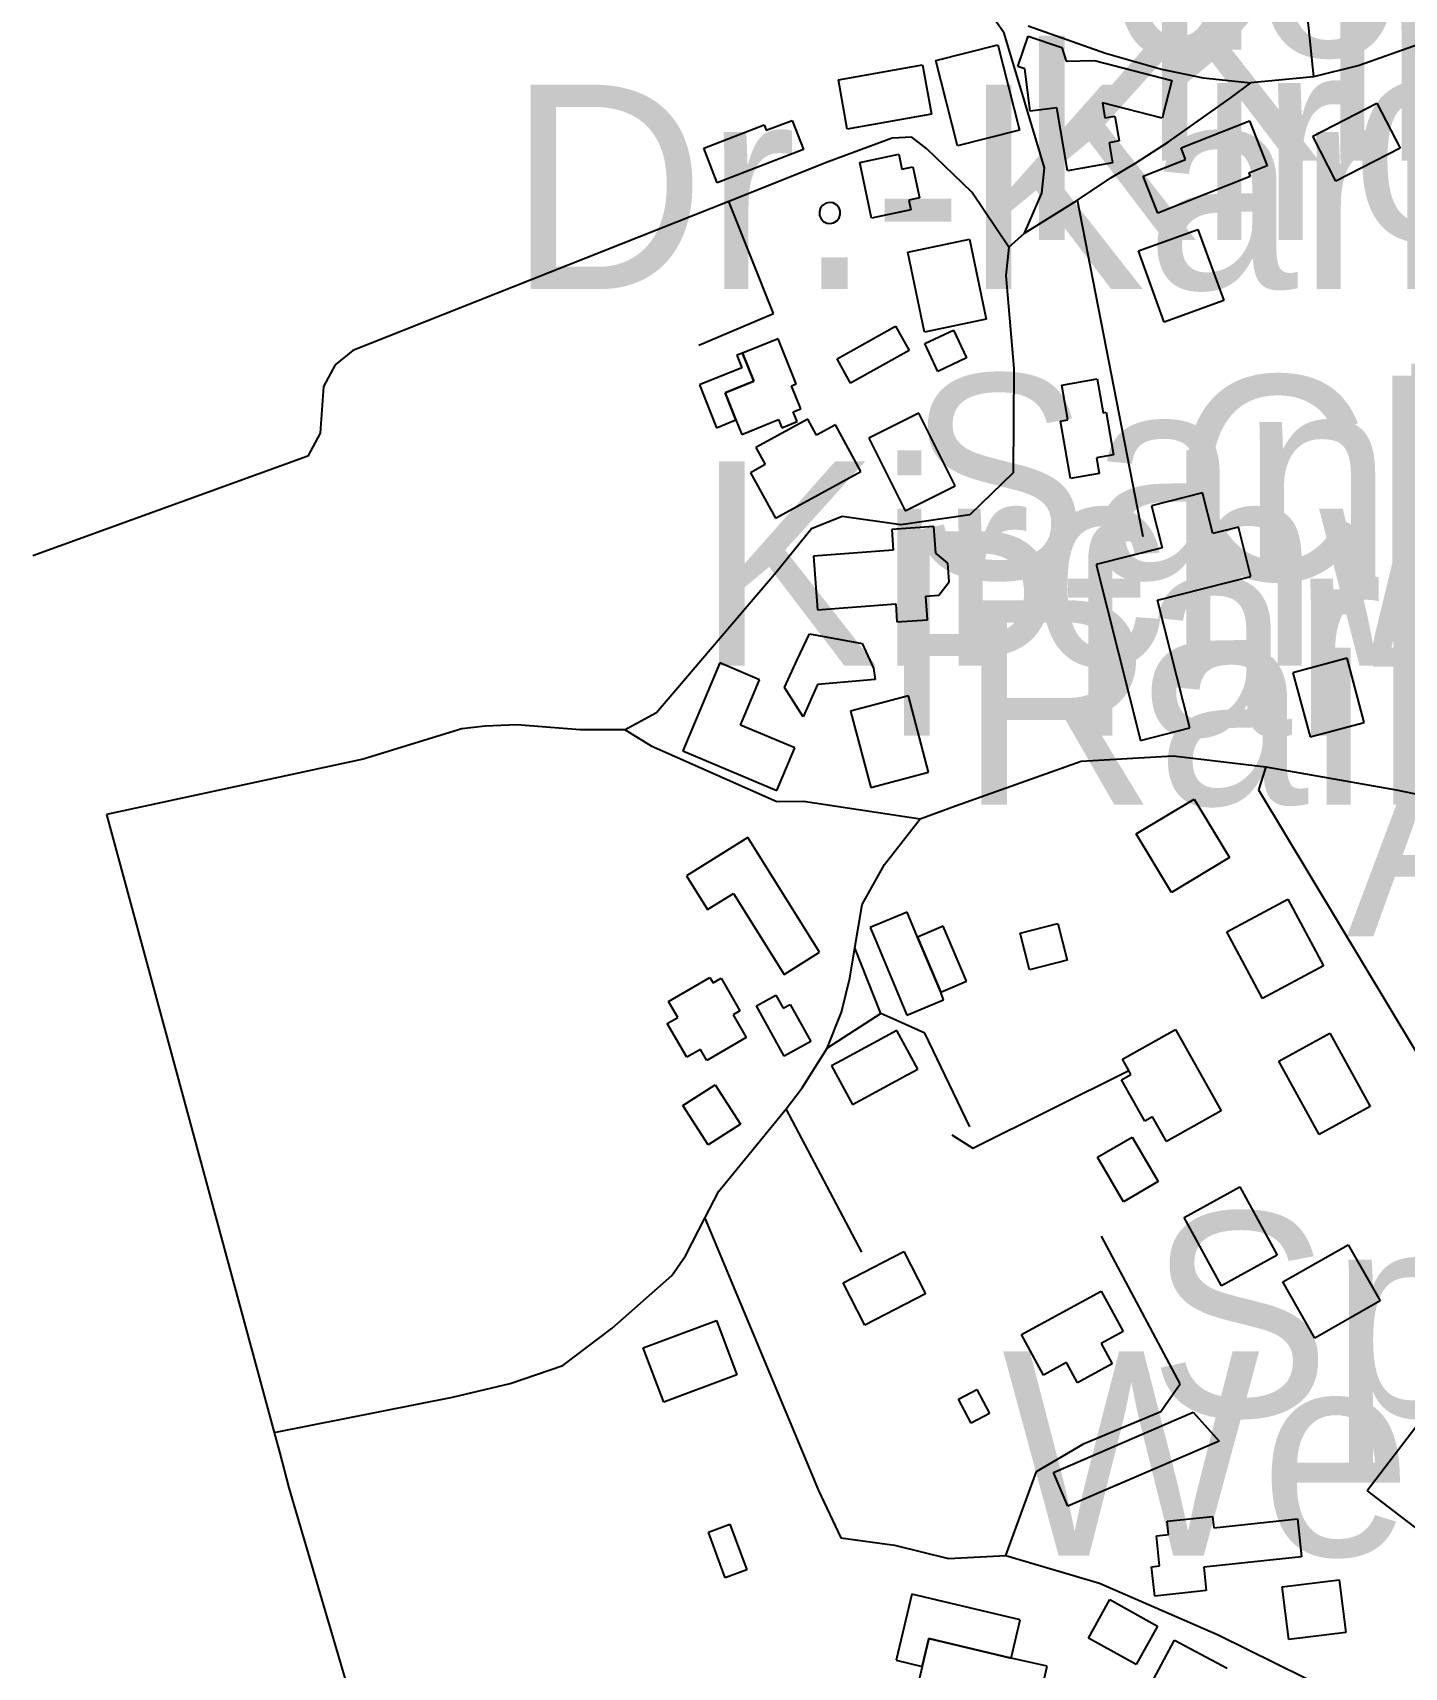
# Model space of a CAD drawing. Extents: x -3657 to 4700, y -7332 to 8131.
# Drawn here: x -3141.1 to -2849.7, y -3147 to -2799.7 of the extents above; entities that cross this region are included whole.
import ezdxf

# ---------------------------------------------------------------- set-up
doc = ezdxf.new("R2010")
doc.units = 0
for name, color, linetype in [('OSM_BUILDING_CHURCH', 9, 'CONTINUOUS'), ('OSM_BUILDING_DETACHED', 9, 'CONTINUOUS'), ('OSM_BUILDING_ROOF', 9, 'CONTINUOUS'), ('OSM_BUILDING_YES', 9, 'CONTINUOUS'), ('OSM_HIGHWAY_PATH', 8, 'CONTINUOUS'), ('OSM_HIGHWAY_RESIDENTIAL', 8, 'CONTINUOUS'), ('OSM_HIGHWAY_SERVICE', 8, 'CONTINUOUS'), ('OSM_LABELS', 8, 'CONTINUOUS'), ('OSM_LEISURE_PARK', 3, 'CONTINUOUS'), ('OSM_LEISURE_SWIMMING_POOL', 3, 'CONTINUOUS')]:
    doc.layers.add(name, color=color, linetype=linetype)

msp = doc.modelspace()

# ---------------------------------------------------------------- linework, layer by layer
at = {"layer": 'OSM_BUILDING_CHURCH'}
for p, q in [((-2949.693121, -2904.606742), (-2958.627616, -2905.285031)), ((-2958.627616, -2905.285031), (-2958.286315, -2909.632753)), ((-2949.253222, -2910.333281), (-2949.693121, -2904.606742)), ((-2958.286315, -2909.632753), (-2975.26034, -2910.944853)), ((-2975.26034, -2910.944853), (-2974.388127, -2922.342333)), ((-2946.727596, -2912.457104), (-2949.253222, -2910.333281)), ((-2946.446971, -2916.415643), (-2946.727596, -2912.457104)), ((-2948.646465, -2919.239995), (-2946.446971, -2916.415643)), ((-2951.384455, -2919.440145), (-2948.646465, -2919.239995)), ((-2951.043155, -2924.455037), (-2951.384455, -2919.440145)), ((-2974.388127, -2922.342333), (-2957.770572, -2921.063591)), ((-2957.770572, -2921.063591), (-2957.5127, -2924.899816)), ((-2957.5127, -2924.899816), (-2951.043155, -2924.455037))]:
    msp.add_line(p, q, dxfattribs=at)
at = {"layer": 'OSM_BUILDING_DETACHED'}
for p, q in [((-2968.950068, -3065.30565), (-2956.041315, -3058.678433)), ((-2956.041315, -3058.678433), (-2951.422378, -3067.685222)), ((-2964.331131, -3074.312439), (-2968.950068, -3065.30565)), ((-2951.422378, -3067.685222), (-2964.331131, -3074.312439))]:
    msp.add_line(p, q, dxfattribs=at)
at = {"layer": 'OSM_BUILDING_ROOF'}
for p, q in [((-2987.36514, -3006.505773), (-2983.21644, -3004.204038)), ((-2981.44926, -3017.158247), (-2987.36514, -3006.505773)), ((-2983.21644, -3004.204038), (-2981.661625, -3006.995031)), ((-2981.661625, -3006.995031), (-2980.167486, -3006.172188)), ((-2980.167486, -3006.172188), (-2975.806421, -3014.02255)), ((-2975.806421, -3014.02255), (-2981.44926, -3017.158247)), ((-3002.996715, -3027.677287), (-2996.147946, -3023.251729)), ((-2996.147946, -3023.251729), (-2990.755394, -3031.613587)), ((-2997.604163, -3036.039146), (-3002.996715, -3027.677287)), ((-2990.755394, -3031.613587), (-2997.604163, -3036.039146))]:
    msp.add_line(p, q, dxfattribs=at)
at = {"layer": 'OSM_BUILDING_YES'}
for p, q in [((-2949.253222, -2805.643258), (-2936.086597, -2802.318529)), ((-2936.086597, -2802.318529), (-2931.505582, -2820.432183)), ((-2931.82413, -2806.89976), (-2929.617051, -2800.450454)), ((-2929.617051, -2800.450454), (-2922.495242, -2802.896743)), ((-2944.672207, -2823.756911), (-2949.253222, -2805.643258)), ((-2922.495242, -2802.896743), (-2921.600276, -2805.79893)), ((-2921.600276, -2805.79893), (-2915.578213, -2805.643258)), ((-2915.578213, -2805.643258), (-2899.104763, -2809.913143)), ((-2969.943632, -2809.724111), (-2952.08981, -2806.521697)), ((-2952.08981, -2806.521697), (-2950.201279, -2817.051857)), ((-2930.375497, -2807.400137), (-2931.82413, -2806.89976)), ((-2929.184737, -2816.429165), (-2930.375497, -2807.400137)), ((-2968.055102, -2820.254271), (-2969.943632, -2809.724111)), ((-2899.104763, -2809.913143), (-2901.167737, -2817.896938)), ((-2923.564651, -2815.684159), (-2929.184737, -2816.429165)), ((-2921.274144, -2829.04979), (-2923.564651, -2815.684159)), ((-2901.167737, -2817.896938), (-2913.886878, -2814.594449)), ((-2913.886878, -2814.594449), (-2913.333213, -2817.819102)), ((-2869.199232, -2821.722044), (-2855.569955, -2814.694525)), ((-2855.569955, -2814.694525), (-2850.640055, -2824.279527)), ((-2998.552221, -2824.268408), (-2985.719312, -2819.297995)), ((-2985.719312, -2819.297995), (-2985.264244, -2820.465541)), ((-2985.264244, -2820.465541), (-2979.795848, -2818.352838)), ((-2979.795848, -2818.352838), (-2977.391573, -2824.568634)), ((-2950.201279, -2817.051857), (-2968.055102, -2820.254271)), ((-2913.333213, -2817.819102), (-2911.209564, -2817.452159)), ((-2911.209564, -2817.452159), (-2910.291844, -2822.733918)), ((-2897.163141, -2824.201691), (-2882.661651, -2818.441794)), ((-2882.661651, -2818.441794), (-2878.861836, -2828.015677)), ((-2931.505582, -2820.432183), (-2944.672207, -2823.756911)), ((-2910.291844, -2822.733918), (-2912.430662, -2823.111981)), ((-2912.430662, -2823.111981), (-2911.694969, -2827.404105)), ((-2864.269332, -2831.295927), (-2869.199232, -2821.722044)), ((-2995.692879, -2831.651751), (-2998.552221, -2824.268408)), ((-2977.391573, -2824.568634), (-2995.692879, -2831.651751)), ((-2965.385371, -2827.28179), (-2957.110724, -2825.558269)), ((-2957.110724, -2825.558269), (-2956.450876, -2828.705085)), ((-2905.195086, -2830.228456), (-2896.19233, -2826.647979)), ((-2896.19233, -2826.647979), (-2897.163141, -2824.201691)), ((-2850.640055, -2824.279527), (-2864.269332, -2831.295927)), ((-2962.928006, -2839.101811), (-2965.385371, -2827.28179)), ((-2956.450876, -2828.705085), (-2954.107277, -2828.226947)), ((-2954.107277, -2828.226947), (-2952.742074, -2834.809687)), ((-2911.694969, -2827.404105), (-2921.274144, -2829.04979)), ((-2902.085457, -2838.078818), (-2905.195086, -2830.228456)), ((-2882.509962, -2830.306292), (-2902.085457, -2838.078818)), ((-2878.861836, -2828.015677), (-2882.798171, -2829.583525)), ((-2882.798171, -2829.583525), (-2882.509962, -2830.306292)), ((-2954.585098, -2837.36717), (-2962.928006, -2839.101811)), ((-2952.742074, -2834.809687), (-2955.017412, -2835.287825)), ((-2955.017412, -2835.287825), (-2954.585098, -2837.36717)), ((-2955.222193, -2846.36284), (-2942.085906, -2843.605205)), ((-2942.085906, -2843.605205), (-2938.528793, -2860.573551)), ((-2906.211404, -2846.084852), (-2893.606029, -2841.503621)), ((-2893.606029, -2841.503621), (-2888.114879, -2856.626131)), ((-2951.672665, -2863.331185), (-2955.222193, -2846.36284)), ((-2900.727838, -2861.207362), (-2906.211404, -2846.084852)), ((-2888.114879, -2856.626131), (-2900.727838, -2861.207362)), ((-2938.528793, -2860.573551), (-2951.672665, -2863.331185)), ((-2982.768957, -2864.743361), (-2990.330665, -2867.778983)), ((-2978.91605, -2874.350603), (-2982.768957, -2864.743361)), ((-2970.216673, -2869.046605), (-2957.80091, -2862.096922)), ((-2957.80091, -2862.096922), (-2954.933983, -2867.211888)), ((-2951.59682, -2865.777474), (-2945.498913, -2862.930884)), ((-2945.498913, -2862.930884), (-2942.738169, -2868.835334)), ((-2990.330665, -2867.778983), (-2991.536594, -2868.257121)), ((-2991.536594, -2868.257121), (-2990.4596, -2870.948038)), ((-2987.92639, -2873.76127), (-2990.330665, -2867.778983)), ((-2990.330665, -2867.778983), (-2987.92639, -2873.76127)), ((-2954.933983, -2867.211888), (-2967.357331, -2874.161571)), ((-2948.843661, -2871.693044), (-2951.59682, -2865.777474)), ((-2990.4596, -2870.948038), (-2999.454772, -2874.561873)), ((-2967.357331, -2874.161571), (-2970.216673, -2869.046605)), ((-2942.738169, -2868.835334), (-2948.843661, -2871.693044)), ((-2999.454772, -2874.561873), (-2995.81423, -2883.646499)), ((-2994.024297, -2876.207558), (-2987.92639, -2873.76127)), ((-2987.92639, -2873.76127), (-2994.024297, -2876.207558)), ((-2979.909615, -2874.750904), (-2978.91605, -2874.350603)), ((-2977.945239, -2879.66572), (-2979.909615, -2874.750904)), ((-2922.52558, -2874.62859), (-2914.963872, -2873.294251)), ((-2921.236222, -2881.956336), (-2922.52558, -2874.62859)), ((-2914.963872, -2873.294251), (-2913.697267, -2880.477443)), ((-2991.703452, -2881.989694), (-2994.024297, -2876.207558)), ((-2994.024297, -2876.207558), (-2991.703452, -2881.989694)), ((-2995.81423, -2883.646499), (-2991.703452, -2881.989694)), ((-2991.703452, -2881.989694), (-2990.474769, -2885.058674)), ((-2990.474769, -2885.058674), (-2982.662774, -2881.911858)), ((-2976.473854, -2881.800663), (-2987.486492, -2887.827428)), ((-2982.662774, -2881.911858), (-2981.965004, -2883.657618)), ((-2981.965004, -2883.657618), (-2978.71127, -2882.356637)), ((-2979.530392, -2880.299531), (-2977.945239, -2879.66572)), ((-2978.71127, -2882.356637), (-2979.530392, -2880.299531)), ((-2974.577738, -2885.258825), (-2976.473854, -2881.800663)), ((-2952.840672, -2880.54416), (-2963.512009, -2885.892636)), ((-2945.127275, -2895.966896), (-2952.840672, -2880.54416)), ((-2922.798621, -2882.234323), (-2921.236222, -2881.956336)), ((-2920.644634, -2894.454645), (-2922.798621, -2882.234323)), ((-2913.697267, -2880.477443), (-2913.075341, -2880.366248)), ((-2913.075341, -2880.366248), (-2911.482604, -2889.439754)), ((-2970.595896, -2883.068285), (-2974.577738, -2885.258825)), ((-2965.203344, -2892.920155), (-2970.595896, -2883.068285)), ((-2963.512009, -2885.892636), (-2955.798612, -2901.315372)), ((-2987.486492, -2887.827428), (-2985.476609, -2891.49686)), ((-2911.482604, -2889.439754), (-2915.115561, -2890.073565)), ((-2985.476609, -2891.49686), (-2988.608992, -2893.209262)), ((-2983.337791, -2902.849862), (-2965.203344, -2892.920155)), ((-2915.115561, -2890.073565), (-2914.539142, -2893.376055)), ((-2988.608992, -2893.209262), (-2983.337791, -2902.849862)), ((-2955.798612, -2901.315372), (-2945.127275, -2895.966896)), ((-2914.539142, -2893.376055), (-2920.644634, -2894.454645)), ((-2892.589711, -2897.512506), (-2903.443075, -2900.259021)), ((-2890.412971, -2906.152352), (-2892.589711, -2897.512506)), ((-2903.443075, -2900.259021), (-2901.19049, -2909.187973)), ((-2884.982496, -2904.784654), (-2890.412971, -2906.152352)), ((-2882.335519, -2915.292575), (-2884.982496, -2904.784654)), ((-2901.19049, -2909.187973), (-2915.191406, -2912.723972)), ((-2915.191406, -2912.723972), (-2905.76392, -2950.096587)), ((-2902.138548, -2920.296346), (-2882.335519, -2915.292575)), ((-2895.289779, -2947.450147), (-2902.138548, -2920.296346)), ((-2995.154382, -2933.617499), (-3003.011884, -2952.287127)), ((-2986.690123, -2937.186856), (-2995.154382, -2933.617499)), ((-2861.910565, -2932.627864), (-2873.401024, -2935.696844)), ((-2858.262439, -2946.271481), (-2861.910565, -2932.627864)), ((-2990.74781, -2946.827456), (-2986.690123, -2937.186856)), ((-2873.401024, -2935.696844), (-2869.752898, -2949.340461)), ((-2955.093257, -2940.645018), (-2967.364916, -2943.89191)), ((-2950.815621, -2956.868358), (-2955.093257, -2940.645018)), ((-2967.364916, -2943.89191), (-2963.079695, -2960.10413)), ((-2979.227013, -2951.686674), (-2990.74781, -2946.827456)), ((-2905.76392, -2950.096587), (-2895.289779, -2947.450147)), ((-2869.752898, -2949.340461), (-2858.262439, -2946.271481)), ((-2983.026828, -2960.704583), (-2979.227013, -2951.686674)), ((-3003.011884, -2952.287127), (-2983.026828, -2960.704583)), ((-2963.079695, -2960.10413), (-2950.815621, -2956.868358)), ((-2906.711978, -2969.96712), (-2894.387228, -2962.550419)), ((-2894.387228, -2962.550419), (-2886.901365, -2974.993131)), ((-2989.192995, -2970.712126), (-3002.215516, -2978.851595)), ((-2973.963397, -2995.097174), (-2989.192995, -2970.712126)), ((-2899.226115, -2982.409832), (-2906.711978, -2969.96712)), ((-2886.901365, -2974.993131), (-2899.226115, -2982.409832)), ((-3002.215516, -2978.851595), (-2997.733099, -2986.034787)), ((-2997.733099, -2986.034787), (-2992.22678, -2982.598864)), ((-2992.22678, -2982.598864), (-2981.487183, -2999.800719)), ((-2955.366298, -2986.557403), (-2963.178293, -2989.815415)), ((-2953.151635, -2991.872521), (-2955.366298, -2986.557403)), ((-2887.424693, -2990.749452), (-2874.470433, -2983.822008)), ((-2874.470433, -2983.822008), (-2866.908725, -2997.966003)), ((-2963.178293, -2989.815415), (-2962.146806, -2992.306181)), ((-2947.683238, -2989.537427), (-2953.151635, -2991.872521)), ((-2942.707832, -3001.246253), (-2947.683238, -2989.537427)), ((-2931.361477, -2991.038559), (-2923.37504, -2988.981453)), ((-2923.37504, -2988.981453), (-2921.365157, -2996.753978)), ((-2962.146806, -2992.306181), (-2955.40422, -3008.496162)), ((-2948.176228, -3003.570227), (-2953.151635, -2991.872521)), ((-2953.151635, -2991.872521), (-2948.176228, -3003.570227)), ((-2929.35918, -2998.822204), (-2931.361477, -2991.038559)), ((-2879.862985, -3004.904566), (-2887.424693, -2990.749452)), ((-2981.487183, -2999.800719), (-2973.963397, -2995.097174)), ((-2921.365157, -2996.753978), (-2929.35918, -2998.822204)), ((-3006.068422, -3005.560616), (-2997.232524, -3000.43453)), ((-2997.232524, -3000.43453), (-2996.549923, -3001.602077)), ((-2866.908725, -2997.966003), (-2879.862985, -3004.904566)), ((-2996.549923, -3001.602077), (-2994.858588, -3000.623561)), ((-2994.858588, -3000.623561), (-2990.853992, -3007.539886)), ((-2948.176228, -3003.570227), (-2942.707832, -3001.246253)), ((-2947.592225, -3005.238151), (-2948.176228, -3003.570227)), ((-3004.081293, -3008.98542), (-3006.068422, -3005.560616)), ((-2990.853992, -3007.539886), (-2992.332962, -3008.396087)), ((-2955.40422, -3008.496162), (-2947.592225, -3005.238151)), ((-3006.288371, -3010.264162), (-3004.081293, -3008.98542)), ((-3002.15484, -3017.402876), (-3006.288371, -3010.264162)), ((-2992.332962, -3008.396087), (-2989.541881, -3013.210827)), ((-2989.541881, -3013.210827), (-2997.915126, -3018.058926)), ((-2957.558207, -3011.698576), (-2969.13968, -3017.992209)), ((-2953.098544, -3019.915881), (-2957.558207, -3011.698576)), ((-2909.624411, -3017.836536), (-2898.315979, -3011.509545)), ((-2898.315979, -3011.509545), (-2888.653375, -3028.822595)), ((-2876.40447, -3018.225718), (-2865.581444, -3012.27679)), ((-2865.581444, -3012.27679), (-2856.988249, -3027.888557)), ((-2999.26516, -3015.734952), (-3002.15484, -3017.402876)), ((-2997.915126, -3018.058926), (-2999.26516, -3015.734952)), ((-2908.274377, -3020.249466), (-2909.624411, -3017.836536)), ((-2969.13968, -3017.992209), (-2971.415018, -3019.237592)), ((-2971.415018, -3019.237592), (-2966.955355, -3027.454897)), ((-2966.955355, -3027.454897), (-2955.320791, -3021.116786)), ((-2955.320791, -3021.116786), (-2953.098544, -3019.915881)), ((-2909.791269, -3022.173138), (-2907.819309, -3021.072308)), ((-2907.819309, -3021.072308), (-2908.274377, -3020.249466)), ((-2867.81886, -3033.848605), (-2876.40447, -3018.225718)), ((-2904.861369, -3031.002015), (-2909.791269, -3022.173138)), ((-2856.988249, -3027.888557), (-2867.81886, -3033.848605)), ((-2903.200372, -3030.067978), (-2904.861369, -3031.002015)), ((-2900.27277, -3035.316379), (-2903.200372, -3030.067978)), ((-2888.653375, -3028.822595), (-2900.27277, -3035.316379)), ((-2914.895612, -3038.641107), (-2907.553853, -3034.371222)), ((-2907.553853, -3034.371222), (-2902.062703, -3043.811671)), ((-2909.404462, -3048.092676), (-2914.895612, -3038.641107)), ((-2902.062703, -3043.811671), (-2909.404462, -3048.092676)), ((-2896.526046, -3051.417404), (-2884.656364, -3044.945859)), ((-2884.656364, -3044.945859), (-2876.738187, -3059.479036)), ((-2888.600284, -3065.950581), (-2896.526046, -3051.417404)), ((-2876.738187, -3059.479036), (-2888.600284, -3065.950581)), ((-2875.555011, -3065.105499), (-2861.667862, -3057.232899)), ((-2861.667862, -3057.232899), (-2854.894938, -3069.186353)), ((-2868.782087, -3077.058954), (-2875.555011, -3065.105499)), ((-2931.04293, -3076.280589), (-2914.106828, -3067.118128)), ((-2914.106828, -3067.118128), (-2909.472722, -3075.691256)), ((-2854.894938, -3069.186353), (-2868.782087, -3077.058954)), ((-3011.385129, -3079.138299), (-2995.867321, -3073.300565)), ((-2995.867321, -3073.300565), (-2991.529009, -3084.842599)), ((-2926.370902, -3084.920435), (-2931.04293, -3076.280589)), ((-2909.472722, -3075.691256), (-2914.167504, -3078.226501)), ((-3007.046817, -3090.680332), (-3011.385129, -3079.138299)), ((-2914.167504, -3078.226501), (-2911.816321, -3082.574222)), ((-2921.494093, -3082.273996), (-2926.370902, -3084.920435)), ((-2919.180832, -3086.555001), (-2921.494093, -3082.273996)), ((-2911.816321, -3082.574222), (-2919.180832, -3086.555001)), ((-2991.529009, -3084.842599), (-3007.046817, -3090.680332)), ((-2944.414335, -3090.024282), (-2940.531091, -3087.978296)), ((-2941.729436, -3095.139249), (-2944.414335, -3090.024282)), ((-2940.531091, -3087.978296), (-2937.838607, -3093.093262)), ((-2937.838607, -3093.093262), (-2941.729436, -3095.139249)), ((-2924.270006, -3105.624931), (-2894.561671, -3092.815275)), ((-2894.561671, -3092.815275), (-2889.100859, -3098.964355)), ((-2846.400341, -3094.827903), (-2857.625344, -3109.516753)), ((-2889.100859, -3098.964355), (-2921.18313, -3112.797003)), ((-2921.18313, -3112.797003), (-2924.270006, -3105.624931)), ((-2857.625344, -3109.516753), (-2846.718889, -3117.867492)), ((-2900.128666, -3115.988298), (-2890.481231, -3114.954185)), ((-2890.481231, -3114.954185), (-2890.215775, -3117.378234)), ((-2997.573825, -3118.312272), (-2993.023148, -3116.622109)), ((-2993.97879, -3127.99735), (-2997.573825, -3118.312272)), ((-2993.023148, -3116.622109), (-2989.428114, -3126.307187)), ((-2899.832872, -3118.77929), (-2900.128666, -3115.988298)), ((-2890.215775, -3117.378234), (-2872.468135, -3115.465682)), ((-2872.468135, -3115.465682), (-2871.603506, -3123.516194)), ((-2902.404004, -3119.057278), (-2899.832872, -3118.77929)), ((-2901.713818, -3125.484345), (-2902.404004, -3119.057278)), ((-2903.412737, -3125.673376), (-2901.713818, -3125.484345)), ((-2871.603506, -3123.516194), (-2892.354593, -3125.751212)), ((-2989.428114, -3126.307187), (-2993.97879, -3127.99735)), ((-2902.745305, -3131.878053), (-2903.412737, -3125.673376)), ((-2892.354593, -3125.751212), (-2891.816096, -3130.699387)), ((-2875.691531, -3129.932142), (-2863.586731, -3128.397652)), ((-2863.586731, -3128.397652), (-2862.168436, -3139.594981)), ((-2954.334811, -3131.444393), (-2957.687143, -3145.52167)), ((-2931.353893, -3136.915183), (-2954.334811, -3131.444393)), ((-2891.816096, -3130.699387), (-2902.745305, -3131.878053)), ((-2874.273237, -3141.129471), (-2875.691531, -3129.932142)), ((-2916.822065, -3140.829244), (-2912.271388, -3132.634178)), ((-2912.271388, -3132.634178), (-2902.153717, -3138.249522)), ((-2933.287931, -3145.043532), (-2931.353893, -3136.915183)), ((-2902.153717, -3138.249522), (-2906.704394, -3146.455708)), ((-2952.142902, -3146.84489), (-2950.724607, -3140.884842)), ((-2950.724607, -3140.884842), (-2952.142902, -3146.84489)), ((-2950.724607, -3140.884842), (-2933.287931, -3145.043532)), ((-2933.287931, -3145.043532), (-2950.724607, -3140.884842)), ((-2906.704394, -3146.455708), (-2916.822065, -3140.829244)), ((-2903.511335, -3150.514323), (-2898.558682, -3141.218427)), ((-2898.558682, -3141.218427), (-2887.356433, -3147.189594)), ((-2862.168436, -3139.594981), (-2874.273237, -3141.129471)), ((-2957.687143, -3145.52167), (-2952.142902, -3146.84489)), ((-2925.582118, -3146.778173), (-2933.287931, -3145.043532)), ((-2952.142902, -3146.84489), (-2954.964321, -3159.176407)), ((-2929.837001, -3165.047499), (-2925.582118, -3146.778173))]:
    msp.add_line(p, q, dxfattribs=at)
at = {"layer": 'OSM_HIGHWAY_PATH'}
for p, q in [((-2941.372966, -3036.706315), (-2908.274377, -3020.249466)), ((-2945.840214, -3033.881964), (-2941.372966, -3036.706315))]:
    msp.add_line(p, q, dxfattribs=at)
at = {"layer": 'OSM_HIGHWAY_RESIDENTIAL'}
for p, q in [((-2934.706225, -2799.838882), (-2938.30126, -2794.746155)), ((-2929.654974, -2798.237675), (-2913.219446, -2804.086529)), ((-2926.158537, -2828.438217), (-2934.706225, -2799.838882)), ((-2844.572486, -2801.451209), (-2859.347017, -2806.666251)), ((-2913.219446, -2804.086529), (-2901.349764, -2807.466854)), ((-2901.349764, -2807.466854), (-2892.506282, -2809.334929)), ((-2892.506282, -2809.334929), (-2882.312766, -2810.346803)), ((-2869.017205, -2809.10142), (-2882.312766, -2810.346803)), ((-2859.347017, -2806.666251), (-2869.017205, -2809.10142)), ((-2886.522142, -2813.460261), (-2882.312766, -2810.346803)), ((-2899.802534, -2822.922949), (-2886.522142, -2813.460261)), ((-2906.871252, -2827.459702), (-2899.802534, -2822.922949)), ((-2926.772878, -2833.831171), (-2926.158537, -2828.438217)), ((-2912.096946, -2830.58428), (-2906.871252, -2827.459702)), ((-2930.390666, -2842.304225), (-2926.772878, -2833.831171)), ((-2919.165664, -2835.332303), (-2912.096946, -2830.58428)), ((-2930.390666, -2842.304225), (-2919.165664, -2835.332303)), ((-2933.780921, -2845.26201), (-2930.390666, -2842.304225)), ((-2933.780921, -2845.26201), (-2934.35734, -2851.311014)), ((-2934.35734, -2851.311014), (-2932.65842, -2871.081472)), ((-2932.65842, -2871.081472), (-2932.817694, -2893.25374)), ((-2932.817694, -2893.25374), (-2942.002477, -2902.127095)), ((-2969.116926, -2902.538517), (-2975.639563, -2905.162717)), ((-2956.708747, -2904.273157), (-2969.116926, -2902.538517)), ((-2942.002477, -2902.127095), (-2956.708747, -2904.273157)), ((-2975.639563, -2905.162717), (-2983.140595, -2914.391896)), ((-2983.140595, -2914.391896), (-3008.594048, -2944.203256)), ((-3008.594048, -2944.203256), (-3015.230451, -2947.805971)), ((-3049.952115, -2947.650298), (-3070.923151, -2954.077365)), ((-3044.946371, -2947.094324), (-3049.952115, -2947.650298)), ((-3038.26446, -2946.760739), (-3044.946371, -2947.094324)), ((-3024.786873, -2947.872688), (-3038.26446, -2946.760739)), ((-3015.230451, -2947.805971), (-3024.786873, -2947.872688)), ((-3015.230451, -2947.805971), (-3009.68621, -2951.241894)), ((-3009.68621, -2951.241894), (-2983.011659, -2963.073035)), ((-3070.923151, -2954.077365), (-3125.440259, -2965.80843)), ((-2945.104521, -2964.018192), (-2918.361711, -2954.499906)), ((-2918.361711, -2954.499906), (-2898.877229, -2953.343479)), ((-2898.877229, -2953.343479), (-2879.165214, -2955.700811)), ((-2879.165214, -2955.700811), (-2851.451592, -2960.604507)), ((-2851.451592, -2960.604507), (-2829.229121, -2965.15238)), ((-3125.440259, -2965.80843), (-3089.793291, -3097.107399)), ((-2983.011659, -2963.073035), (-2977.330898, -2963.028557)), ((-2977.330898, -2963.028557), (-2952.552463, -2966.720228)), ((-2952.552463, -2966.720228), (-2945.104521, -2964.018192)), ((-2960.182431, -2976.438665), (-2952.552463, -2966.720228)), ((-2964.877212, -2984.945077), (-2960.182431, -2976.438665)), ((-2966.432027, -2994.163136), (-2964.877212, -2984.945077)), ((-2967.493851, -3000.579083), (-2966.432027, -2994.163136)), ((-2969.268615, -3007.851232), (-2967.493851, -3000.579083)), ((-2972.355491, -3015.501443), (-2969.268615, -3007.851232)), ((-2977.649445, -3023.930018), (-2972.355491, -3015.501443)), ((-2981.016946, -3028.388935), (-2977.649445, -3023.930018)), ((-2995.32124, -3045.846538), (-2981.016946, -3028.388935)), ((-2998.332271, -3051.573077), (-2995.32124, -3045.846538)), ((-3002.42788, -3059.590231), (-2998.332271, -3051.573077)), ((-2998.332271, -3051.573077), (-2974.153008, -3109.438917)), ((-3005.302391, -3063.760041), (-3002.42788, -3059.590231)), ((-3017.976026, -3074.990728), (-3005.302391, -3063.760041)), ((-3028.495674, -3082.863329), (-3017.976026, -3074.990728)), ((-3039.667586, -3086.721793), (-3028.495674, -3082.863329)), ((-3051.908906, -3089.623981), (-3039.667586, -3086.721793)), ((-3089.793291, -3097.107399), (-3051.908906, -3089.623981)), ((-3089.793291, -3097.107399), (-3088.610115, -3101.544077)), ((-3088.610115, -3101.544077), (-3086.668493, -3108.860703)), ((-3086.668493, -3108.860703), (-3072.606901, -3156.752358)), ((-2974.153008, -3109.438917), (-2969.465811, -3119.535416)), ((-2969.465811, -3119.535416), (-2958.036028, -3121.058786)), ((-2958.036028, -3121.058786), (-2946.575907, -3123.872018)), ((-2946.575907, -3123.872018), (-2934.387678, -3123.282685)), ((-2934.387678, -3123.282685), (-2914.470882, -3129.142658)), ((-2914.470882, -3129.142658), (-2889.29047, -3140.150955)), ((-2889.29047, -3140.150955), (-2864.807829, -3152.260083))]:
    msp.add_line(p, q, dxfattribs=at)
at = {"layer": 'OSM_HIGHWAY_SERVICE'}
for p, q in [((-2875.289555, -2749.512059), (-2869.017205, -2809.10142)), ((-2958.529018, -2822.111226), (-2972.097619, -2827.159476)), ((-2954.334811, -2821.955553), (-2958.529018, -2822.111226)), ((-2951.172091, -2824.401842), (-2954.334811, -2821.955553)), ((-2941.592916, -2833.575423), (-2951.172091, -2824.401842)), ((-2972.097619, -2827.159476), (-2993.220344, -2835.554693)), ((-2933.780921, -2845.26201), (-2941.592916, -2833.575423)), ((-2993.220344, -2835.554693), (-3073.069554, -2867.278605)), ((-2983.717014, -2859.417124), (-2993.220344, -2835.554693)), ((-2905.195086, -2906.830641), (-2919.165664, -2835.332303)), ((-2999.583707, -2866.133298), (-2983.717014, -2859.417124)), ((-3073.069554, -2867.278605), (-3076.8542, -2870.280868)), ((-3076.8542, -2870.280868), (-3079.311565, -2874.906577)), ((-3079.311565, -2874.906577), (-3080.01692, -2884.825165)), ((-3080.01692, -2884.825165), (-3082.656313, -2889.717742)), ((-3082.656313, -2889.717742), (-3141.087003, -2910.867017)), ((-2879.165214, -2955.700811), (-2880.727613, -2960.604507)), ((-2880.727613, -2960.604507), (-2840.704411, -3027.210268)), ((-2960.902954, -3008.10698), (-2966.432027, -2994.163136)), ((-2960.902954, -3008.10698), (-2972.355491, -3015.501443)), ((-2956.450876, -3010.097369), (-2960.902954, -3008.10698)), ((-2951.589236, -3012.27679), (-2956.450876, -3010.097369)), ((-2942.063152, -3032.21404), (-2951.589236, -3012.27679)), ((-2964.97581, -3058.789628), (-2981.016946, -3028.388935)), ((-2897.352753, -3086.777391), (-2914.030983, -3055.44266)), ((-2901.448362, -3092.648483), (-2897.352753, -3086.777391)), ((-2917.717031, -3099.453612), (-2901.448362, -3092.648483)), ((-2927.887794, -3105.435899), (-2917.717031, -3099.453612)), ((-2934.387678, -3123.282685), (-2927.887794, -3105.435899))]:
    msp.add_line(p, q, dxfattribs=at)
at = {"layer": 'OSM_LEISURE_PARK'}
for p, q in [((-2978.741608, -2932.961449), (-2976.102215, -2927.435061)), ((-2976.102215, -2927.435061), (-2964.930303, -2929.469928)), ((-2964.930303, -2929.469928), (-2962.526029, -2934.762806)), ((-2981.388585, -2938.84366), (-2978.741608, -2932.961449)), ((-2962.16956, -2937.164617), (-2974.418465, -2938.243208)), ((-2962.526029, -2934.762806), (-2962.16956, -2937.164617)), ((-2977.421911, -2945.092815), (-2981.388585, -2938.84366)), ((-2974.418465, -2938.243208), (-2977.421911, -2945.092815))]:
    msp.add_line(p, q, dxfattribs=at)
at = {"layer": 'OSM_LEISURE_SWIMMING_POOL'}
for p, q in [((-2973.743448, -2836.93351), (-2973.98615, -2837.678516)), ((-2973.258042, -2836.333057), (-2973.743448, -2836.93351)), ((-2972.590609, -2835.921636), (-2973.258042, -2836.333057)), ((-2971.832163, -2835.777083), (-2972.590609, -2835.921636)), ((-2971.058548, -2835.888278), (-2971.832163, -2835.777083)), ((-2970.375947, -2836.26634), (-2971.058548, -2835.888278)), ((-2969.867788, -2836.855673), (-2970.375947, -2836.26634)), ((-2969.587163, -2837.57844), (-2969.867788, -2836.855673)), ((-2973.98615, -2837.678516), (-2973.948228, -2838.545836)), ((-2973.948228, -2838.545836), (-2973.637265, -2839.257484)), ((-2973.637265, -2839.257484), (-2973.098768, -2839.813458)), ((-2973.098768, -2839.813458), (-2972.400998, -2840.158163)), ((-2972.400998, -2840.158163), (-2971.725981, -2840.247119)), ((-2971.725981, -2840.247119), (-2970.967535, -2840.091446)), ((-2970.967535, -2840.091446), (-2970.300102, -2839.691144)), ((-2970.300102, -2839.691144), (-2969.814697, -2839.079572)), ((-2969.814697, -2839.079572), (-2969.571994, -2838.345685)), ((-2969.571994, -2838.345685), (-2969.587163, -2837.57844))]:
    msp.add_line(p, q, dxfattribs=at)

# ---------------------------------------------------------------- texts
at = {"layer": 'OSM_LABELS'}
for s, p in [('Josef-Krainer-Straße', (-2910.885246, -2804.751277)), ('Kirchweg', (-2905.977503, -2826.886088)), ('Kirchweg', (-2932.085794, -2843.783117)), ('Dr.-Karl-Renner-Weg', (-3040.109815, -2854.183775)), ('Sankt Thomas', (-2955.458936, -2915.754034)), ('CLV (ClubLokalVerbot)', (-2898.957211, -2916.043646)), ('Kirchweg', (-3000.048608, -2934.194744)), ('Pfarramt', (-2960.743681, -2949.080265)), ('Raiffeisenstraße', (-2944.342581, -2963.747002)), ('Am Hang', (-2862.041414, -2991.701681)), ('Spariweg', (-2904.111051, -3093.762277)), ('Weberweg', (-2935.190186, -3123.321488))]:
    msp.add_text(s, height=43.418293, dxfattribs=at).set_placement(p)

doc.saveas('drawing.dxf')
